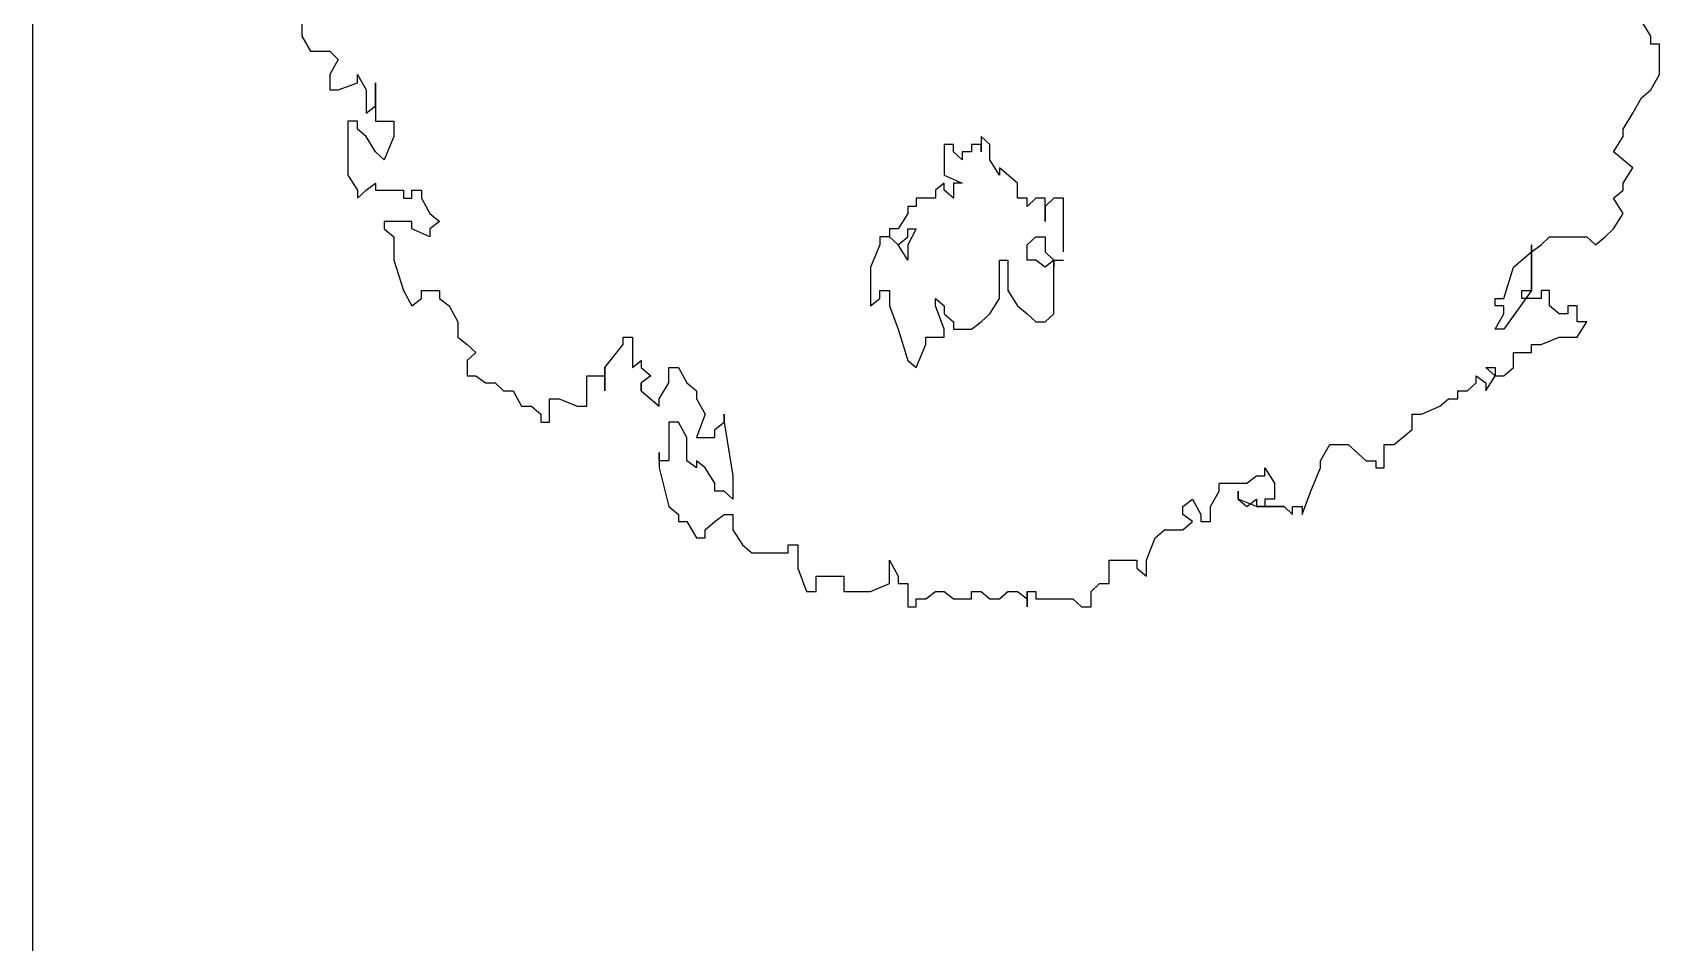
# Model space of a CAD drawing. Extents: x -30 to 1202, y 231 to 898.
# Drawn here: x 116.139 to 118.955, y 381.499 to 383.073 of the extents above; entities that cross this region are included whole.
import ezdxf

# ---------------------------------------------------------------- set-up
doc = ezdxf.new("R2010")
doc.units = 0
doc.header["$LTSCALE"] = 0.04
doc.layers.get('0').update_dxf_attribs({"linetype": 'CONTINUOUS'})
for name, color, linetype in [('CONTORXXNP----00', 255, 'CONTINUOUS'), ('PISO', 1, 'CONTINUOUS'), ('PISOS', 1, 'CONTINUOUS')]:
    doc.layers.add(name, color=color, linetype=linetype)
doc.styles.get("Standard").update_dxf_attribs({"font": 'romans.shx'})

# ---------------------------------------------------------------- blocks, each defined once
blk = doc.blocks.new('ARB3')
at = {"color": 0}
for p, q in [((0.1356, 0.4713), (0.1137, 0.4713)), ((0.1137, 0.4713), (0.1137, 0.4652)), ((0.1466, 0.4652), (0.1356, 0.4713)), ((0.1079, 0.4652), (0.0969, 0.4583)), ((0.1137, 0.4652), (0.1079, 0.4652)), ((0.1524, 0.4583), (0.1466, 0.4652)), ((0.1634, 0.4521), (0.1524, 0.4583)), ((0.175, 0.4452), (0.1634, 0.4521)), ((0.2028, 0.4521), (0.1912, 0.4383)), ((0.2138, 0.4452), (0.2028, 0.4521)), ((0.1802, 0.4452), (0.175, 0.4452)), ((0.1912, 0.4383), (0.1802, 0.4452)), ((0.219, 0.4452), (0.2138, 0.4452)), ((0.2248, 0.4383), (0.219, 0.4452)), ((0.2358, 0.4452), (0.2248, 0.4383)), ((0.2467, 0.4383), (0.2358, 0.4452)), ((0.2525, 0.4321), (0.2467, 0.4383)), ((0.2584, 0.4252), (0.2525, 0.4321)), ((0.2525, 0.419), (0.2584, 0.4252)), ((0.2525, 0.3921), (0.2525, 0.419)), ((0.3139, 0.4121), (0.3023, 0.4121)), ((0.3023, 0.4121), (0.3023, 0.4052)), ((0.3249, 0.4121), (0.3139, 0.419)), ((0.3139, 0.419), (0.3139, 0.4121)), ((0.3249, 0.399), (0.3249, 0.4121)), ((0.3023, 0.4052), (0.3081, 0.4052)), ((0.3081, 0.399), (0.3023, 0.3921)), ((0.3081, 0.4052), (0.3081, 0.399)), ((0.3301, 0.386), (0.3249, 0.399)), ((0.2584, 0.386), (0.2525, 0.3921)), ((0.3023, 0.3921), (0.2913, 0.3921)), ((0.2913, 0.3921), (0.2913, 0.386)), ((0.2635, 0.3791), (0.2584, 0.386)), ((0.2913, 0.3791), (0.2584, 0.3791)), ((0.2584, 0.3791), (0.2913, 0.3791)), ((0.2745, 0.366), (0.2635, 0.3791)), ((0.2913, 0.386), (0.2971, 0.386)), ((0.2913, 0.3721), (0.2913, 0.3791)), ((0.2913, 0.3791), (0.3191, 0.3591)), ((0.2971, 0.386), (0.2971, 0.3721)), ((0.3301, 0.3791), (0.3301, 0.386)), ((0.3359, 0.3791), (0.3301, 0.3791)), ((0.3359, 0.366), (0.3359, 0.3791)), ((0.2971, 0.3591), (0.2745, 0.366)), ((0.2971, 0.3721), (0.2913, 0.3721)), ((0.3468, 0.366), (0.3359, 0.366)), ((0.3527, 0.3591), (0.3468, 0.366)), ((0.2971, 0.3529), (0.2971, 0.3591)), ((0.3023, 0.3529), (0.2971, 0.3529)), ((0.3081, 0.3591), (0.3023, 0.3591)), ((0.3023, 0.3591), (0.3023, 0.3529)), ((0.3191, 0.3529), (0.3081, 0.3591)), ((0.3191, 0.3591), (0.3191, 0.3529)), ((0.3527, 0.3529), (0.3468, 0.346)), ((0.3468, 0.346), (0.3468, 0.3529)), ((0.3468, 0.3529), (0.3527, 0.3529)), ((0.3527, 0.3529), (0.3527, 0.3591)), ((0.3636, 0.346), (0.3527, 0.3529)), ((0.3527, 0.3391), (0.3578, 0.346)), ((0.3578, 0.346), (0.3636, 0.346)), ((0.3578, 0.3391), (0.3527, 0.3391)), ((0.3636, 0.3329), (0.3578, 0.3391)), ((0.3636, 0.326), (0.3636, 0.3329)), ((0.3695, 0.326), (0.3636, 0.326)), ((0.3695, 0.3191), (0.3695, 0.326)), ((0.3746, 0.3129), (0.3695, 0.3191)), ((0.3804, 0.2998), (0.3746, 0.3129)), ((0.3804, 0.2929), (0.3804, 0.2998)), ((0.3914, 0.2929), (0.3804, 0.2929)), ((0.4024, 0.2799), (0.3914, 0.2929)), ((0.4024, 0.2729), (0.4024, 0.2799)), ((0.4192, 0.2729), (0.4024, 0.2729)), ((0.4192, 0.2668), (0.4192, 0.2729)), ((0.4024, 0.2468), (0.414, 0.2599)), ((0.414, 0.2599), (0.414, 0.2668)), ((0.414, 0.2668), (0.4192, 0.2668)), ((0.4024, 0.2337), (0.4024, 0.2468)), ((0.414, 0.2268), (0.4024, 0.2337)), ((0.4192, 0.2268), (0.414, 0.2268)), ((0.436, 0.2199), (0.4192, 0.2268)), ((0.4528, 0.2137), (0.436, 0.2199)), ((0.447, 0.2068), (0.447, 0.2137)), ((0.447, 0.2137), (0.4528, 0.2137)), ((0.447, 0.2007), (0.4528, 0.2068)), ((0.4528, 0.2068), (0.447, 0.2068)), ((0.447, 0.1807), (0.447, 0.2007)), ((0.4192, 0.1868), (0.4302, 0.1937)), ((0.4302, 0.1937), (0.4418, 0.1937)), ((0.4418, 0.1937), (0.4418, 0.1868)), ((0.425, 0.1868), (0.4192, 0.1868)), ((0.425, 0.1807), (0.425, 0.1868)), ((0.4302, 0.1737), (0.425, 0.1807)), ((0.4418, 0.1868), (0.447, 0.1868)), ((0.447, 0.1807), (0.4418, 0.1676)), ((0.447, 0.1737), (0.4418, 0.1807)), ((0.4418, 0.1807), (0.447, 0.1807)), ((0.447, 0.1868), (0.447, 0.1807)), ((0.4302, 0.1537), (0.4302, 0.1737)), ((0.4418, 0.1676), (0.436, 0.1676)), ((0.436, 0.1676), (0.4418, 0.1676)), ((0.4418, 0.1676), (0.447, 0.1737)), ((0.436, 0.1537), (0.4302, 0.1537)), ((0.447, 0.1476), (0.436, 0.1537)), ((0.4579, 0.1476), (0.447, 0.1476)), ((0.4579, 0.1407), (0.4579, 0.1476)), ((0.4418, 0.1345), (0.4528, 0.1407)), ((0.447, 0.1276), (0.4418, 0.1345)), ((0.4528, 0.1407), (0.4579, 0.1407)), ((0.4579, 0.1345), (0.4528, 0.1276)), ((0.4638, 0.1276), (0.4579, 0.1345)), ((0.4528, 0.1276), (0.447, 0.1276)), ((0.4638, 0.1145), (0.4638, 0.1276)), ((0.4696, 0.1076), (0.4638, 0.1145)), ((0.4857, 0.1015), (0.4696, 0.1076)), ((0.4973, 0.1015), (0.4857, 0.1015)), ((0.4857, 0.0745), (0.4857, 0.0945)), ((0.4857, 0.0945), (0.4915, 0.0945)), ((0.4915, 0.0945), (0.4973, 0.1015)), ((0.5025, 0.0745), (0.4857, 0.0745)), ((0.5025, 0.0676), (0.5025, 0.0745)), ((0.5083, 0.0615), (0.5025, 0.0676)), ((0.5193, 0.0615), (0.5083, 0.0615)), ((0.5193, 0.0546), (0.5193, 0.0615)), ((0.5135, 0.0484), (0.5193, 0.0546)), ((0.5135, 0.0215), (0.5135, 0.0484)), ((0.2635, 0.0415), (0.2248, 0.0415)), ((0.2248, 0.0415), (0.2248, 0.0346)), ((0.2693, 0.0346), (0.2693, 0.0415)), ((0.2248, 0.0346), (0.2306, 0.0284)), ((0.2416, 0.0284), (0.2248, 0.0284)), ((0.2248, 0.0284), (0.2248, 0.0215)), ((0.2306, 0.0284), (0.2416, 0.0284)), ((0.2525, 0.0215), (0.2525, 0.0284)), ((0.2525, 0.0284), (0.2635, 0.0284)), ((0.2635, 0.0284), (0.2693, 0.0346)), ((0.3081, 0.0346), (0.2693, 0.0346)), ((0.2693, 0.0346), (0.2745, 0.0284)), ((0.2693, 0.0346), (0.2745, 0.0346)), ((0.2745, 0.0346), (0.2693, 0.0346)), ((0.2745, 0.0284), (0.2693, 0.0215)), ((0.3139, 0.0284), (0.3081, 0.0346)), ((0.3139, 0.0215), (0.3139, 0.0284)), ((0.2248, 0.0215), (0.2306, 0.0153)), ((0.2306, 0.0153), (0.2248, 0.0153)), ((0.2248, 0.0153), (0.2248, 0.0084)), ((0.2584, 0.0153), (0.2525, 0.0215)), ((0.2693, 0.0153), (0.2584, 0.0153)), ((0.2693, 0.0215), (0.2693, 0.0153)), ((0.3023, 0.0084), (0.3081, 0.0153)), ((0.3081, 0.0153), (0.3139, 0.0215)), ((0.5083, 0.0153), (0.5083, 0.0215)), ((0.5083, 0.0215), (0.5135, 0.0215)), ((0.5083, 0.0084), (0.5135, 0.0153)), ((0.5193, 0.0153), (0.5083, 0.0153)), ((0.5135, 0.0153), (0.5193, 0.0153)), ((0.2138, 0.0084), (0.2028, -0.0047)), ((0.2248, 0.0084), (0.2138, 0.0084)), ((0.2693, -0.0047), (0.2693, 0.0015)), ((0.2693, 0.0015), (0.2913, 0.0015)), ((0.2913, 0.0015), (0.3023, 0.0084)), ((0.5083, 0.0015), (0.5083, 0.0084)), ((0.5135, -0.0047), (0.5083, 0.0015)), ((0.186, -0.0116), (0.1802, -0.0177)), ((0.197, -0.0116), (0.186, -0.0116)), ((0.208, -0.0047), (0.197, -0.0116)), ((0.2028, -0.0047), (0.208, -0.0047)), ((0.2971, -0.0047), (0.2693, -0.0047)), ((0.3081, -0.0116), (0.2971, -0.0047)), ((0.3139, -0.0177), (0.3081, -0.0116)), ((0.5083, -0.0177), (0.5135, -0.0116)), ((0.5135, -0.0116), (0.5135, -0.0047)), ((0.1802, -0.0177), (0.1912, -0.0177)), ((0.1912, -0.0177), (0.186, -0.0177)), ((0.186, -0.0177), (0.186, -0.0247)), ((0.3191, -0.0247), (0.3139, -0.0177)), ((0.5083, -0.0247), (0.5083, -0.0177)), ((0.186, -0.0247), (0.1912, -0.0247)), ((0.1912, -0.0247), (0.1912, -0.0316)), ((0.1912, -0.0316), (0.197, -0.0316)), ((0.197, -0.0316), (0.1912, -0.0377)), ((0.208, -0.0446), (0.2138, -0.0316)), ((0.2138, -0.0316), (0.2138, -0.0377)), ((0.3191, -0.0377), (0.3191, -0.0247)), ((0.5135, -0.0247), (0.5083, -0.0247)), ((0.5135, -0.0377), (0.5135, -0.0247)), ((0.1912, -0.0377), (0.186, -0.0377)), ((0.186, -0.0377), (0.186, -0.0446)), ((0.186, -0.0446), (0.208, -0.0446)), ((0.2138, -0.0377), (0.2248, -0.0377)), ((0.219, -0.0446), (0.2138, -0.0446)), ((0.2138, -0.0446), (0.219, -0.0508)), ((0.2248, -0.0377), (0.219, -0.0446)), ((0.2971, -0.0508), (0.3023, -0.0446)), ((0.3191, -0.0446), (0.3023, -0.0508)), ((0.3023, -0.0446), (0.3081, -0.0446)), ((0.3081, -0.0446), (0.3139, -0.0377)), ((0.3139, -0.0377), (0.3191, -0.0377)), ((0.3249, -0.0446), (0.3191, -0.0446)), ((0.3249, -0.0577), (0.3249, -0.0446)), ((0.5083, -0.0446), (0.5135, -0.0377)), ((0.5083, -0.0508), (0.5083, -0.0446)), ((0.219, -0.0508), (0.2248, -0.0508)), ((0.2248, -0.0508), (0.2248, -0.0646)), ((0.3023, -0.0508), (0.2971, -0.0508)), ((0.3301, -0.0577), (0.3249, -0.0577)), ((0.3468, -0.0646), (0.3301, -0.0577)), ((0.5135, -0.0577), (0.5083, -0.0508)), ((0.5135, -0.0646), (0.5135, -0.0577)), ((0.2248, -0.0646), (0.2306, -0.0646)), ((0.2306, -0.0646), (0.2306, -0.0708)), ((0.2467, -0.0708), (0.2467, -0.0646)), ((0.2467, -0.0646), (0.2584, -0.0708)), ((0.3417, -0.0708), (0.3468, -0.0646)), ((0.5193, -0.0646), (0.5135, -0.0646)), ((0.5193, -0.0708), (0.5193, -0.0646)), ((0.2306, -0.0708), (0.2358, -0.0708)), ((0.2358, -0.0708), (0.2467, -0.0777)), ((0.2525, -0.0708), (0.2467, -0.0708)), ((0.2467, -0.0777), (0.2467, -0.0839)), ((0.2584, -0.0777), (0.2525, -0.0708)), ((0.2525, -0.0839), (0.2584, -0.0777)), ((0.2584, -0.0777), (0.2525, -0.0839)), ((0.2584, -0.0708), (0.2693, -0.0708)), ((0.2693, -0.0708), (0.2584, -0.0777)), ((0.3023, -0.0839), (0.3191, -0.0777)), ((0.3191, -0.0777), (0.3417, -0.0708)), ((0.4857, -0.0839), (0.4973, -0.0777)), ((0.4973, -0.0777), (0.5025, -0.0777)), ((0.5025, -0.0777), (0.5025, -0.0708)), ((0.5025, -0.0708), (0.5193, -0.0708)), ((0.2467, -0.0839), (0.2525, -0.0839)), ((0.2525, -0.0839), (0.2525, -0.0908)), ((0.2525, -0.0908), (0.2584, -0.0908)), ((0.2584, -0.0908), (0.2745, -0.0977)), ((0.2913, -0.0908), (0.2913, -0.0839)), ((0.2913, -0.0839), (0.3023, -0.0839)), ((0.2971, -0.0908), (0.2913, -0.0908)), ((0.3023, -0.0977), (0.2971, -0.0908)), ((0.5025, -0.0839), (0.4857, -0.0839)), ((0.5083, -0.0977), (0.5025, -0.0839)), ((0.2745, -0.0977), (0.3023, -0.0977)), ((0.5083, -0.1169), (0.5083, -0.0977)), ((0.4973, -0.1369), (0.4973, -0.1169)), ((0.4973, -0.1169), (0.5083, -0.1169)), ((0.5083, -0.1369), (0.4973, -0.1369)), ((0.5083, -0.1438), (0.5083, -0.1369)), ((0.4747, -0.1569), (0.4747, -0.15)), ((0.4747, -0.15), (0.4915, -0.15)), ((0.4915, -0.15), (0.5083, -0.1438)), ((0.4805, -0.1569), (0.4747, -0.1569)), ((0.4805, -0.1831), (0.4805, -0.1569)), ((0.4747, -0.19), (0.4805, -0.1831)), ((0.3862, -0.2031), (0.425, -0.1969)), ((0.425, -0.1969), (0.4418, -0.1969)), ((0.4418, -0.1969), (0.436, -0.2031)), ((0.4528, -0.2031), (0.4528, -0.1969)), ((0.4528, -0.1969), (0.4638, -0.1969)), ((0.4638, -0.1969), (0.4747, -0.19)), ((0.3862, -0.2031), (0.3804, -0.2031)), ((0.3804, -0.2031), (0.3862, -0.2031)), ((0.3914, -0.21), (0.3862, -0.2031)), ((0.3972, -0.21), (0.3914, -0.21)), ((0.3972, -0.223), (0.3972, -0.21)), ((0.4302, -0.21), (0.4192, -0.2169)), ((0.436, -0.21), (0.4302, -0.21)), ((0.436, -0.2031), (0.436, -0.21)), ((0.4579, -0.21), (0.4528, -0.2031)), ((0.4638, -0.2169), (0.4579, -0.21)), ((0.3695, -0.223), (0.3804, -0.2169)), ((0.3804, -0.2169), (0.3972, -0.223)), ((0.4192, -0.2169), (0.414, -0.223)), ((0.4696, -0.2169), (0.4638, -0.2169)), ((0.4696, -0.223), (0.4696, -0.2169)), ((0.3468, -0.2361), (0.3578, -0.23)), ((0.3578, -0.23), (0.3636, -0.223)), ((0.3636, -0.223), (0.3695, -0.223)), ((0.3972, -0.23), (0.3862, -0.2361)), ((0.414, -0.23), (0.3972, -0.23)), ((0.414, -0.223), (0.4192, -0.223)), ((0.4192, -0.223), (0.414, -0.23)), ((0.4579, -0.23), (0.4696, -0.223)), ((0.4579, -0.2361), (0.4579, -0.23)), ((0.3468, -0.243), (0.3468, -0.2361)), ((0.3578, -0.243), (0.3468, -0.243)), ((0.3695, -0.25), (0.3578, -0.243)), ((0.3862, -0.2361), (0.3862, -0.243)), ((0.3862, -0.243), (0.414, -0.243)), ((0.414, -0.243), (0.414, -0.25)), ((0.4192, -0.25), (0.447, -0.243)), ((0.447, -0.243), (0.4528, -0.2361)), ((0.4528, -0.2361), (0.4579, -0.2361)), ((0.3468, -0.263), (0.3527, -0.2561)), ((0.3527, -0.2561), (0.3578, -0.263)), ((0.3636, -0.263), (0.3746, -0.25)), ((0.3746, -0.25), (0.3695, -0.25)), ((0.414, -0.25), (0.4082, -0.25)), ((0.4082, -0.25), (0.4192, -0.25)), ((0.3249, -0.2761), (0.3249, -0.2692)), ((0.3249, -0.2692), (0.3468, -0.2692)), ((0.3468, -0.2692), (0.3417, -0.263)), ((0.3417, -0.263), (0.3468, -0.263)), ((0.3578, -0.263), (0.3636, -0.263)), ((0.3636, -0.263), (0.3578, -0.263)), ((0.3578, -0.263), (0.3636, -0.263)), ((0.3301, -0.2761), (0.3249, -0.2761)), ((0.3468, -0.2892), (0.3301, -0.2761)), ((0.3636, -0.2892), (0.3468, -0.2892)), ((0.3527, -0.3022), (0.3527, -0.2892)), ((0.3527, -0.2892), (0.3636, -0.2892)), ((0.3746, -0.3022), (0.3527, -0.3022)), ((0.3746, -0.3092), (0.3746, -0.3022)), ((0.3695, -0.3222), (0.3746, -0.3092)), ((0.3695, -0.3292), (0.3695, -0.3222)), ((0.3862, -0.3292), (0.3695, -0.3292)), ((0.3746, -0.3422), (0.3804, -0.3353)), ((0.3804, -0.3353), (0.3862, -0.3353)), ((0.3862, -0.3353), (0.3862, -0.3292)), ((0.3636, -0.3553), (0.3746, -0.3492)), ((0.3746, -0.3492), (0.3746, -0.3422)), ((0.3578, -0.3684), (0.3636, -0.3622)), ((0.3636, -0.3622), (0.3636, -0.3553)), ((0.3527, -0.3822), (0.3578, -0.3753)), ((0.3578, -0.3753), (0.3578, -0.3684)), ((0.3301, -0.3884), (0.3359, -0.3822)), ((0.3359, -0.3822), (0.3417, -0.3884)), ((0.3527, -0.3884), (0.3527, -0.3822)), ((0.3023, -0.4014), (0.3139, -0.3953)), ((0.3139, -0.3953), (0.3249, -0.3953)), ((0.3249, -0.3953), (0.3301, -0.3884)), ((0.3417, -0.3884), (0.3527, -0.3884)), ((0.2358, -0.4153), (0.2416, -0.4084)), ((0.2416, -0.4084), (0.2467, -0.4153)), ((0.2913, -0.4214), (0.2913, -0.4084)), ((0.2913, -0.4084), (0.2971, -0.4084)), ((0.2971, -0.4084), (0.3023, -0.4014)), ((0.219, -0.4284), (0.219, -0.4214)), ((0.219, -0.4214), (0.2248, -0.4214)), ((0.2248, -0.4214), (0.2358, -0.4153)), ((0.2467, -0.4153), (0.2525, -0.4153)), ((0.2525, -0.4153), (0.2467, -0.4284)), ((0.2971, -0.4214), (0.2913, -0.4214)), ((0.3023, -0.4284), (0.2971, -0.4214)), ((0.2248, -0.4284), (0.219, -0.4284)), ((0.2248, -0.4345), (0.2248, -0.4284)), ((0.2467, -0.4284), (0.2416, -0.4284)), ((0.2416, -0.4284), (0.2416, -0.4484)), ((0.2913, -0.4345), (0.3023, -0.4284)), ((0.1692, -0.4545), (0.1692, -0.4414)), ((0.1692, -0.4414), (0.1802, -0.4414)), ((0.1802, -0.4414), (0.197, -0.4484)), ((0.219, -0.4545), (0.219, -0.4345)), ((0.219, -0.4345), (0.2248, -0.4345)), ((0.2467, -0.4484), (0.2525, -0.4414)), ((0.2525, -0.4414), (0.2693, -0.4414)), ((0.2693, -0.4414), (0.2913, -0.4345)), ((0.1582, -0.4545), (0.1415, -0.4545)), ((0.1415, -0.4545), (0.1692, -0.4545)), ((0.1634, -0.4614), (0.1582, -0.4545)), ((0.1912, -0.4545), (0.1802, -0.4614)), ((0.197, -0.4484), (0.1912, -0.4545)), ((0.219, -0.4614), (0.2138, -0.4545)), ((0.2138, -0.4545), (0.219, -0.4545)), ((0.2416, -0.4484), (0.2467, -0.4484)), ((0.1356, -0.4676), (0.1466, -0.4614)), ((0.1415, -0.4676), (0.1356, -0.4676)), ((0.1466, -0.4814), (0.1415, -0.4676)), ((0.1466, -0.4614), (0.1634, -0.4614)), ((0.175, -0.4676), (0.1692, -0.4676)), ((0.1692, -0.4676), (0.1692, -0.4745)), ((0.1802, -0.4614), (0.175, -0.4676)), ((0.208, -0.4745), (0.219, -0.4676)), ((0.2248, -0.4676), (0.219, -0.4614)), ((0.219, -0.4676), (0.2248, -0.4676)), ((0.1692, -0.4745), (0.208, -0.4745)), ((0.1188, -0.4876), (0.1247, -0.4814)), ((0.1188, -0.5014), (0.1188, -0.4876)), ((0.1247, -0.4814), (0.1356, -0.4876)), ((0.1356, -0.4876), (0.1466, -0.4876)), ((0.1466, -0.4876), (0.1466, -0.4814)), ((0.1079, -0.5076), (0.1188, -0.5014)), ((0.0581, -0.5076), (0.1079, -0.5076))]:
    blk.add_line(p, q, dxfattribs=at)
at = {"layer": 'CONTORXXNP----00'}
for p, q in [((0.1137, 0.4713), (0.1137, 0.4652)), ((0.1356, 0.4713), (0.1137, 0.4713)), ((0.1466, 0.4652), (0.1356, 0.4713)), ((0.1079, 0.4652), (0.0969, 0.4583)), ((0.1137, 0.4652), (0.1079, 0.4652)), ((0.1524, 0.4583), (0.1466, 0.4652)), ((0.1634, 0.4521), (0.1524, 0.4583)), ((0.175, 0.4452), (0.1634, 0.4521)), ((0.2028, 0.4521), (0.1912, 0.4383)), ((0.2138, 0.4452), (0.2028, 0.4521)), ((0.1802, 0.4452), (0.175, 0.4452)), ((0.1912, 0.4383), (0.1802, 0.4452)), ((0.219, 0.4452), (0.2138, 0.4452)), ((0.2248, 0.4383), (0.219, 0.4452)), ((0.2358, 0.4452), (0.2248, 0.4383)), ((0.2467, 0.4383), (0.2358, 0.4452)), ((0.2525, 0.4321), (0.2467, 0.4383)), ((0.2584, 0.4252), (0.2525, 0.4321)), ((0.2525, 0.419), (0.2584, 0.4252)), ((0.2525, 0.3921), (0.2525, 0.419)), ((0.3023, 0.4121), (0.3023, 0.4052)), ((0.3139, 0.4121), (0.3023, 0.4121)), ((0.3139, 0.419), (0.3139, 0.4121)), ((0.3249, 0.4121), (0.3139, 0.419)), ((0.3249, 0.399), (0.3249, 0.4121)), ((0.3023, 0.4052), (0.3081, 0.4052)), ((0.3081, 0.399), (0.3023, 0.3921)), ((0.3081, 0.4052), (0.3081, 0.399)), ((0.3301, 0.386), (0.3249, 0.399)), ((0.2584, 0.386), (0.2525, 0.3921)), ((0.2913, 0.3921), (0.2913, 0.386)), ((0.3023, 0.3921), (0.2913, 0.3921)), ((0.2635, 0.3791), (0.2584, 0.386)), ((0.2745, 0.366), (0.2635, 0.3791)), ((0.2913, 0.386), (0.2971, 0.386)), ((0.2971, 0.386), (0.2971, 0.3749)), ((0.3301, 0.3791), (0.3301, 0.386)), ((0.3359, 0.3791), (0.3301, 0.3791)), ((0.3359, 0.366), (0.3359, 0.3791)), ((0.2971, 0.3591), (0.2745, 0.366)), ((0.2971, 0.3749), (0.3191, 0.3591)), ((0.3468, 0.366), (0.3359, 0.366)), ((0.3527, 0.3591), (0.3468, 0.366)), ((0.2971, 0.3529), (0.2971, 0.3591)), ((0.3023, 0.3529), (0.2971, 0.3529)), ((0.3023, 0.3591), (0.3023, 0.3529)), ((0.3081, 0.3591), (0.3023, 0.3591)), ((0.3191, 0.3529), (0.3081, 0.3591)), ((0.3191, 0.3591), (0.3191, 0.3529)), ((0.3527, 0.3529), (0.3527, 0.3591)), ((0.3636, 0.346), (0.3527, 0.3529)), ((0.3527, 0.3391), (0.3578, 0.346)), ((0.3578, 0.346), (0.3636, 0.346)), ((0.3578, 0.3391), (0.3527, 0.3391)), ((0.3636, 0.3329), (0.3578, 0.3391)), ((0.3636, 0.326), (0.3636, 0.3329)), ((0.3695, 0.326), (0.3636, 0.326)), ((0.3695, 0.3191), (0.3695, 0.326)), ((0.3746, 0.3129), (0.3695, 0.3191)), ((0.3804, 0.2998), (0.3746, 0.3129)), ((0.3804, 0.2929), (0.3804, 0.2998)), ((0.3914, 0.2929), (0.3804, 0.2929)), ((0.4024, 0.2799), (0.3914, 0.2929)), ((0.4024, 0.2729), (0.4024, 0.2799)), ((0.4192, 0.2729), (0.4024, 0.2729)), ((0.4192, 0.2668), (0.4192, 0.2729)), ((0.4024, 0.2468), (0.414, 0.2599)), ((0.414, 0.2668), (0.4192, 0.2668)), ((0.414, 0.2599), (0.414, 0.2668)), ((0.4024, 0.2337), (0.4024, 0.2468)), ((0.414, 0.2268), (0.4024, 0.2337)), ((0.4192, 0.2268), (0.414, 0.2268)), ((0.436, 0.2199), (0.4192, 0.2268)), ((0.4528, 0.2137), (0.436, 0.2199)), ((0.447, 0.2137), (0.4528, 0.2137)), ((0.447, 0.2068), (0.447, 0.2137)), ((0.4528, 0.2068), (0.447, 0.2068)), ((0.447, 0.2007), (0.4528, 0.2068)), ((0.447, 0.2007), (0.447, 0.1868)), ((0.4192, 0.1868), (0.4302, 0.1937)), ((0.4302, 0.1937), (0.4418, 0.1937)), ((0.4418, 0.1937), (0.4418, 0.1868)), ((0.425, 0.1868), (0.4192, 0.1868)), ((0.425, 0.1807), (0.425, 0.1868)), ((0.4302, 0.1737), (0.425, 0.1807)), ((0.4418, 0.1868), (0.447, 0.1868)), ((0.4302, 0.1537), (0.4302, 0.1737)), ((0.436, 0.1537), (0.4302, 0.1537)), ((0.447, 0.1476), (0.436, 0.1537)), ((0.4579, 0.1476), (0.447, 0.1476)), ((0.4579, 0.1407), (0.4579, 0.1476)), ((0.4418, 0.1345), (0.4528, 0.1407)), ((0.447, 0.1276), (0.4418, 0.1345)), ((0.4528, 0.1407), (0.4579, 0.1407)), ((0.4579, 0.1345), (0.4528, 0.1276)), ((0.4638, 0.1276), (0.4579, 0.1345)), ((0.4528, 0.1276), (0.447, 0.1276)), ((0.4638, 0.1145), (0.4638, 0.1276)), ((0.4696, 0.1076), (0.4638, 0.1145)), ((0.4857, 0.1015), (0.4696, 0.1076)), ((0.4973, 0.1015), (0.4857, 0.1015)), ((0.4857, 0.0945), (0.4915, 0.0945)), ((0.4857, 0.0745), (0.4857, 0.0945)), ((0.4915, 0.0945), (0.4973, 0.1015)), ((0.5025, 0.0745), (0.4857, 0.0745)), ((0.5025, 0.0676), (0.5025, 0.0745)), ((0.5083, 0.0615), (0.5025, 0.0676)), ((0.5193, 0.0615), (0.5083, 0.0615)), ((0.5193, 0.0546), (0.5193, 0.0615)), ((0.5135, 0.0484), (0.5193, 0.0546)), ((0.5135, 0.0215), (0.5135, 0.0484)), ((0.5083, 0.0215), (0.5135, 0.0215)), ((0.5083, 0.0153), (0.5083, 0.0215)), ((0.5083, 0.0153), (0.5135, 0.0153)), ((0.5083, 0.0084), (0.5135, 0.0153)), ((0.5083, 0.0015), (0.5083, 0.0084)), ((0.5135, -0.0047), (0.5083, 0.0015)), ((0.5083, -0.0177), (0.5135, -0.0116)), ((0.5135, -0.0116), (0.5135, -0.0047)), ((0.5083, -0.0247), (0.5083, -0.0177)), ((0.5135, -0.0247), (0.5083, -0.0247)), ((0.5135, -0.0377), (0.5135, -0.0247)), ((0.5083, -0.0446), (0.5135, -0.0377)), ((0.5083, -0.0508), (0.5083, -0.0446)), ((0.5135, -0.0577), (0.5083, -0.0508)), ((0.5135, -0.0646), (0.5135, -0.0577)), ((0.5193, -0.0646), (0.5135, -0.0646)), ((0.5193, -0.0708), (0.5193, -0.0646)), ((0.4857, -0.0839), (0.4973, -0.0777)), ((0.4973, -0.0777), (0.5025, -0.0777)), ((0.5025, -0.0708), (0.5193, -0.0708)), ((0.5025, -0.0777), (0.5025, -0.0708)), ((0.5025, -0.0839), (0.4857, -0.0839)), ((0.5083, -0.0977), (0.5025, -0.0839)), ((0.5083, -0.1169), (0.5083, -0.0977)), ((0.4973, -0.1169), (0.5083, -0.1169)), ((0.4973, -0.1369), (0.4973, -0.1169)), ((0.5083, -0.1369), (0.4973, -0.1369)), ((0.5083, -0.1438), (0.5083, -0.1369)), ((0.4747, -0.15), (0.4915, -0.15)), ((0.4747, -0.1569), (0.4747, -0.15)), ((0.4915, -0.15), (0.5083, -0.1438)), ((0.4805, -0.1569), (0.4747, -0.1569)), ((0.4805, -0.1831), (0.4805, -0.1569)), ((0.4747, -0.19), (0.4805, -0.1831)), ((0.3862, -0.2031), (0.425, -0.1969)), ((0.425, -0.1969), (0.4418, -0.1969)), ((0.4418, -0.1969), (0.436, -0.2031)), ((0.4528, -0.1969), (0.4638, -0.1969)), ((0.4528, -0.2031), (0.4528, -0.1969)), ((0.4638, -0.1969), (0.4747, -0.19)), ((0.3914, -0.21), (0.3862, -0.2031)), ((0.3972, -0.21), (0.3914, -0.21)), ((0.3972, -0.223), (0.3972, -0.21)), ((0.4302, -0.21), (0.4192, -0.2169)), ((0.436, -0.21), (0.4302, -0.21)), ((0.436, -0.2031), (0.436, -0.21)), ((0.4579, -0.21), (0.4528, -0.2031)), ((0.4638, -0.2169), (0.4579, -0.21)), ((0.3695, -0.223), (0.3804, -0.2169)), ((0.3804, -0.2169), (0.3972, -0.223)), ((0.4192, -0.2169), (0.414, -0.223)), ((0.4696, -0.2169), (0.4638, -0.2169)), ((0.4696, -0.223), (0.4696, -0.2169)), ((0.3468, -0.2361), (0.3578, -0.23)), ((0.3578, -0.23), (0.3636, -0.223)), ((0.3636, -0.223), (0.3695, -0.223)), ((0.3972, -0.23), (0.3862, -0.2361)), ((0.414, -0.23), (0.3972, -0.23)), ((0.4192, -0.223), (0.414, -0.23)), ((0.414, -0.223), (0.4192, -0.223)), ((0.4579, -0.23), (0.4696, -0.223)), ((0.4579, -0.2361), (0.4579, -0.23)), ((0.3468, -0.243), (0.3468, -0.2361)), ((0.3578, -0.243), (0.3468, -0.243)), ((0.3695, -0.25), (0.3578, -0.243)), ((0.3862, -0.2361), (0.3862, -0.243)), ((0.3862, -0.243), (0.414, -0.243)), ((0.414, -0.243), (0.414, -0.25)), ((0.4192, -0.25), (0.447, -0.243)), ((0.447, -0.243), (0.4528, -0.2361)), ((0.4528, -0.2361), (0.4579, -0.2361)), ((0.3468, -0.263), (0.3527, -0.2561)), ((0.3527, -0.2561), (0.3578, -0.263)), ((0.3636, -0.263), (0.3746, -0.25)), ((0.3746, -0.25), (0.3695, -0.25)), ((0.414, -0.25), (0.4192, -0.25)), ((0.3249, -0.2692), (0.3468, -0.2692)), ((0.3249, -0.2761), (0.3249, -0.2692)), ((0.3417, -0.263), (0.3468, -0.263)), ((0.3468, -0.2692), (0.3417, -0.263)), ((0.3578, -0.263), (0.3636, -0.263)), ((0.3636, -0.263), (0.3578, -0.263)), ((0.3578, -0.263), (0.3636, -0.263)), ((0.3301, -0.2761), (0.3249, -0.2761)), ((0.3468, -0.2892), (0.3301, -0.2761)), ((0.3468, -0.2892), (0.3527, -0.2892)), ((0.3527, -0.3022), (0.3527, -0.2892)), ((0.3746, -0.3022), (0.3527, -0.3022)), ((0.3746, -0.3092), (0.3746, -0.3022)), ((0.3695, -0.3222), (0.3746, -0.3092)), ((0.3695, -0.3292), (0.3695, -0.3222)), ((0.3862, -0.3292), (0.3695, -0.3292)), ((0.3746, -0.3422), (0.3804, -0.3353)), ((0.3804, -0.3353), (0.3862, -0.3353)), ((0.3862, -0.3353), (0.3862, -0.3292)), ((0.3636, -0.3553), (0.3746, -0.3492)), ((0.3746, -0.3492), (0.3746, -0.3422)), ((0.3578, -0.3684), (0.3636, -0.3622)), ((0.3636, -0.3622), (0.3636, -0.3553)), ((0.3527, -0.3822), (0.3578, -0.3753)), ((0.3578, -0.3753), (0.3578, -0.3684)), ((0.3301, -0.3884), (0.3359, -0.3822)), ((0.3359, -0.3822), (0.3417, -0.3884)), ((0.3527, -0.3884), (0.3527, -0.3822)), ((0.3023, -0.4014), (0.3139, -0.3953)), ((0.3139, -0.3953), (0.3249, -0.3953)), ((0.3249, -0.3953), (0.3301, -0.3884)), ((0.3417, -0.3884), (0.3527, -0.3884)), ((0.2358, -0.4153), (0.2416, -0.4084)), ((0.2416, -0.4084), (0.2467, -0.4153)), ((0.2913, -0.4084), (0.2971, -0.4084)), ((0.2913, -0.4214), (0.2913, -0.4084)), ((0.2971, -0.4084), (0.3023, -0.4014)), ((0.219, -0.4214), (0.2248, -0.4214)), ((0.219, -0.4284), (0.219, -0.4214)), ((0.2248, -0.4214), (0.2358, -0.4153)), ((0.2525, -0.4153), (0.2467, -0.4284)), ((0.2467, -0.4153), (0.2525, -0.4153)), ((0.2971, -0.4214), (0.2913, -0.4214)), ((0.3023, -0.4284), (0.2971, -0.4214)), ((0.2248, -0.4284), (0.219, -0.4284)), ((0.2248, -0.4345), (0.2248, -0.4284)), ((0.2416, -0.4284), (0.2416, -0.4484)), ((0.2467, -0.4284), (0.2416, -0.4284)), ((0.2913, -0.4345), (0.3023, -0.4284)), ((0.1692, -0.4414), (0.1802, -0.4414)), ((0.1692, -0.4545), (0.1692, -0.4414)), ((0.1802, -0.4414), (0.197, -0.4484)), ((0.219, -0.4345), (0.2248, -0.4345)), ((0.219, -0.4545), (0.219, -0.4345)), ((0.2467, -0.4484), (0.2525, -0.4414)), ((0.2525, -0.4414), (0.2693, -0.4414)), ((0.2693, -0.4414), (0.2913, -0.4345)), ((0.1582, -0.4545), (0.1692, -0.4545)), ((0.1634, -0.4614), (0.1582, -0.4545)), ((0.1912, -0.4545), (0.1802, -0.4614)), ((0.197, -0.4484), (0.1912, -0.4545)), ((0.2138, -0.4545), (0.219, -0.4545)), ((0.219, -0.4614), (0.2138, -0.4545)), ((0.2416, -0.4484), (0.2467, -0.4484)), ((0.1356, -0.4676), (0.1466, -0.4614)), ((0.1415, -0.4676), (0.1356, -0.4676)), ((0.1466, -0.4814), (0.1415, -0.4676)), ((0.1466, -0.4614), (0.1634, -0.4614)), ((0.1692, -0.4676), (0.1692, -0.4745)), ((0.175, -0.4676), (0.1692, -0.4676)), ((0.1802, -0.4614), (0.175, -0.4676)), ((0.208, -0.4745), (0.219, -0.4676)), ((0.2248, -0.4676), (0.219, -0.4614)), ((0.219, -0.4676), (0.2248, -0.4676)), ((0.1692, -0.4745), (0.208, -0.4745)), ((0.1188, -0.4876), (0.1247, -0.4814)), ((0.1188, -0.5014), (0.1188, -0.4876)), ((0.1247, -0.4814), (0.1356, -0.4876)), ((0.1356, -0.4876), (0.1466, -0.4876)), ((0.1466, -0.4876), (0.1466, -0.4814)), ((0.1079, -0.5076), (0.1188, -0.5014)), ((0.0581, -0.5076), (0.1079, -0.5076))]:
    blk.add_line(p, q, dxfattribs=at)
at = {"flags": 11}
blk.add_attdef('CENTROIDE', (-0.1114, -0.0329), '', height=0.0504, dxfattribs=at)

msp = doc.modelspace()

# ---------------------------------------------------------------- linework, layer by layer
at = {"layer": 'PISO'}
msp.add_line((116.1394, 382.832), (116.1394, 380.3141), dxfattribs=at)
at = {"layer": 'PISOS'}
msp.add_line((116.1394, 392.632), (116.1394, 382.832), dxfattribs=at)

# ---------------------------------------------------------------- block references
at = {"layer": 'PISO', "xscale": 2.4, "yscale": 2.4, "zscale": 2.4, "rotation": 270}
msp.add_blockref('ARB3', (117.824, 383.326), dxfattribs=at)

doc.saveas('drawing.dxf')
